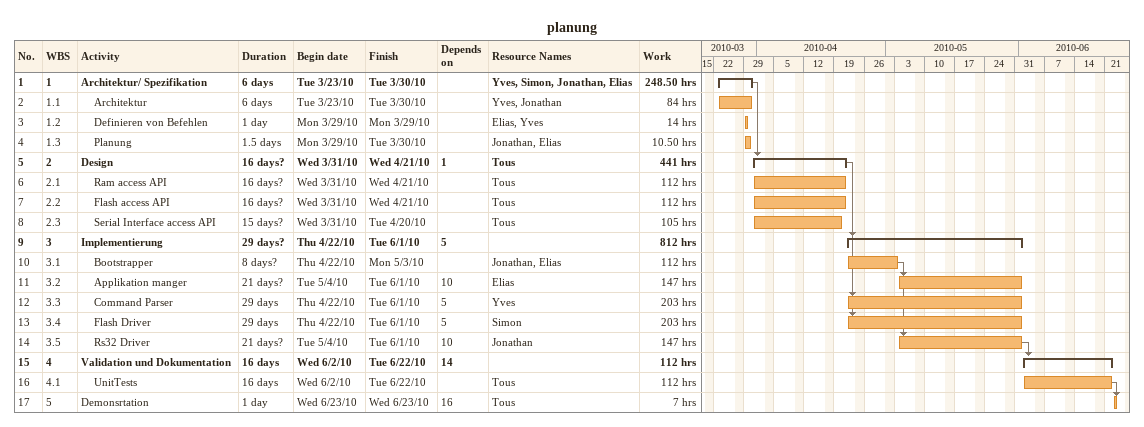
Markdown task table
planung

| ID | WBS | Task | Duration | Start | Finish | Predecessors | Resources | Work (h) |
|---|---|---|---|---|---|---|---|---|
| 1 | 1 | **Architektur/ Spezifikation** | 6d | 2010-03-23 | 2010-03-30 |  | Yves, Simon, Jonathan, Elias | 248.50 |
| 2 | 1.1 | Architektur | 6d | 2010-03-23 | 2010-03-30 |  | Yves, Jonathan | 84 |
| 3 | 1.2 | Definieren von Befehlen | 1d | 2010-03-29 | 2010-03-29 |  | Elias, Yves | 14 |
| 4 | 1.3 | Planung | 1.5d | 2010-03-29 | 2010-03-30 |  | Jonathan, Elias | 10.50 |
| 5 | 2 | **Design** | 16d? | 2010-03-31 | 2010-04-21 | 1 | Tous | 441 |
| 6 | 2.1 | Ram access API | 16d? | 2010-03-31 | 2010-04-21 |  | Tous | 112 |
| 7 | 2.2 | Flash access API | 16d? | 2010-03-31 | 2010-04-21 |  | Tous | 112 |
| 8 | 2.3 | Serial Interface access API | 15d? | 2010-03-31 | 2010-04-20 |  | Tous | 105 |
| 9 | 3 | **Implementierung** | 29d? | 2010-04-22 | 2010-06-01 | 5 |  | 812 |
| 10 | 3.1 | Bootstrapper | 8d? | 2010-04-22 | 2010-05-03 |  | Jonathan, Elias | 112 |
| 11 | 3.2 | Applikation manger | 21d? | 2010-05-04 | 2010-06-01 | 10 | Elias | 147 |
| 12 | 3.3 | Command Parser | 29d | 2010-04-22 | 2010-06-01 | 5 | Yves | 203 |
| 13 | 3.4 | Flash Driver | 29d | 2010-04-22 | 2010-06-01 | 5 | Simon | 203 |
| 14 | 3.5 | Rs32 Driver | 21d? | 2010-05-04 | 2010-06-01 | 10 | Jonathan | 147 |
| 15 | 4 | **Validation und Dokumentation** | 16d | 2010-06-02 | 2010-06-22 | 14 |  | 112 |
| 16 | 4.1 | UnitTests | 16d | 2010-06-02 | 2010-06-22 |  | Tous | 112 |
| 17 | 5 | Demonsrtation | 1d | 2010-06-23 | 2010-06-23 | 16 | Tous | 7 |
